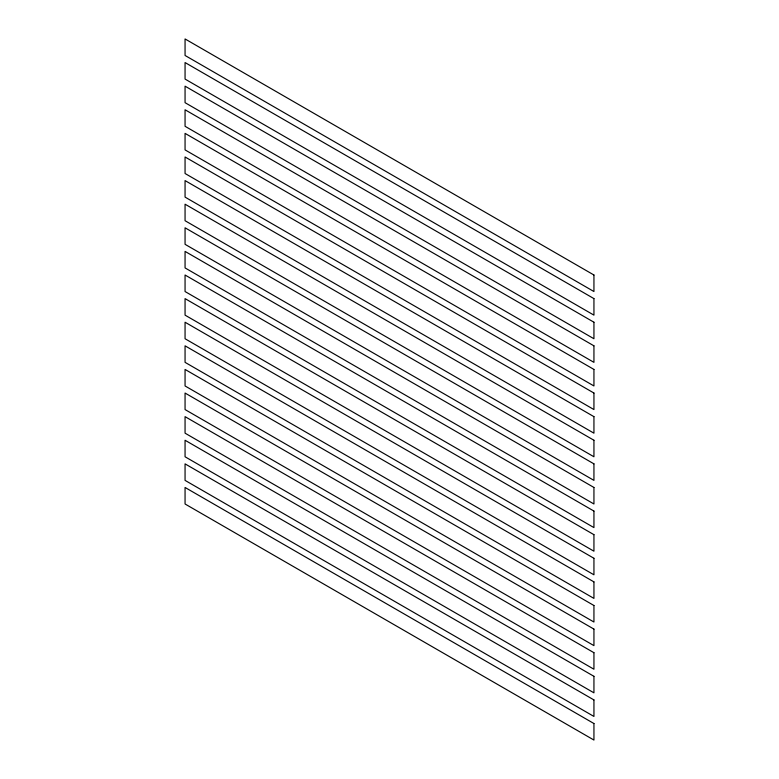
<?xml version="1.0" encoding="UTF-8"?>
<svg xmlns="http://www.w3.org/2000/svg" width="779" height="779" viewBox="0 0 779 779"><rect width="100%" height="100%" fill="white"/><g stroke="black" fill="none" stroke-linecap="round" stroke-linejoin="round"><path stroke-width="1.17" d="M593.939 275.006L185.061 38.95L185.061 55.475L593.939 291.531L593.939 275.006M593.939 298.61L185.061 62.554L185.061 79.078L593.939 315.135L593.939 298.61M593.939 322.224L185.061 86.167L185.061 102.682L593.939 338.748L593.939 322.224M593.939 345.827L185.061 109.771L185.061 126.295L593.939 362.352L593.939 345.827M593.939 369.431L185.061 133.375L185.061 149.899L593.939 385.956L593.939 369.431M593.939 393.035L185.061 156.978L185.061 173.503L593.939 409.559L593.939 393.035M593.939 416.648L185.061 180.592L185.061 197.116L593.939 433.173L593.939 416.648M593.939 440.252L185.061 204.195L185.061 220.72L593.939 456.776L593.939 440.252M593.939 463.856L185.061 227.799L185.061 244.324L593.939 480.38L593.939 463.856M593.939 487.459L185.061 251.403L185.061 267.927L593.939 503.984L593.939 487.459M593.939 511.073L185.061 275.016L185.061 291.541L593.939 527.597L593.939 511.073M593.939 534.676L185.061 298.62L185.061 315.144L593.939 551.201L593.939 534.676M593.939 558.28L185.061 322.224L185.061 338.748L593.939 574.805L593.939 558.28M593.939 581.884L185.061 345.827L185.061 362.352L593.939 598.408L593.939 581.884M593.939 605.497L185.061 369.441L185.061 385.965L593.939 622.022L593.939 605.497M593.939 629.101L185.061 393.044L185.061 409.569L593.939 645.625L593.939 629.101M593.939 652.705L185.061 416.648L185.061 433.173L593.939 669.229L593.939 652.705M593.939 676.318L185.061 440.252L185.061 456.776L593.939 692.833L593.939 676.318M593.939 699.922L185.061 463.865L185.061 480.39L593.939 716.446L593.939 699.922M593.939 723.525L185.061 487.469L185.061 503.994L593.939 740.05L593.939 723.525"/></g></svg>
